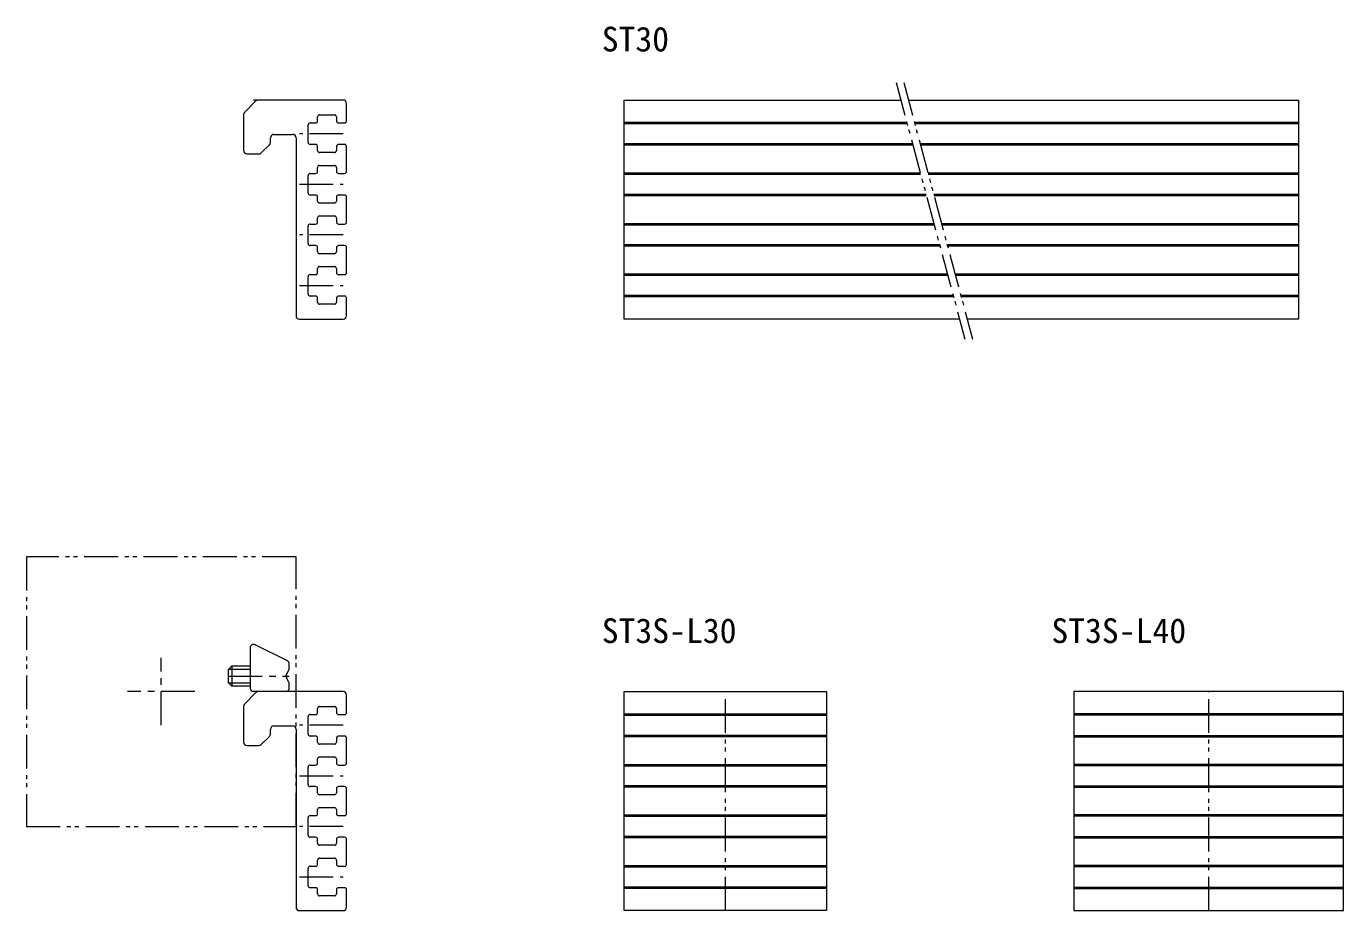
# Model space of a CAD drawing. Units: millimetres on the paper. Extents: x -641 to 1468, y -434 to 1009.
# Drawn here: x 565.5 to 760.9, y 447 to 578.2 of the extents above; entities that cross this region are included whole.
import ezdxf
from ezdxf.enums import TextEntityAlignment as Align

# ---------------------------------------------------------------- set-up
doc = ezdxf.new("R2010")
doc.units = ezdxf.units.MM
doc.linetypes.add('CHAIN1', pattern=[8, 5, -1, 1, -1])
doc.linetypes.add('DOUBLE_CHAIN1', pattern=[8.8, 5, -1, 0.6, -0.6, 0.6, -1])
doc.layers.add('0-0', color=7, linetype='Continuous', lineweight=18)
doc.layers.add('0-1', color=4, linetype='Continuous', lineweight=18)
doc.styles.add('ＭＳ ゴシック', font='')
doc.styles.get('ＭＳ ゴシック').set_extended_font_data('MS Gothic')

msp = doc.modelspace()

# ---------------------------------------------------------------- linework, layer by layer
at = {"layer": '0-0'}
for p, q in [((599.554, 567.117), (597.846, 565.41)), ((612.5, 567.264), (599.2, 567.264)), ((613, 564.164), (613, 566.764)), ((654.196, 534.764), (654.196, 567.264)), ((654.196, 567.264), (695.2, 567.264)), ((696.33, 567.264), (754.196, 567.264)), ((597.7, 565.057), (597.7, 559.764)), ((608.7, 564.164), (608.7, 564.764)), ((609, 565.064), (611.2, 565.064)), ((611.5, 564.764), (611.5, 564.164)), ((607.3, 560.964), (607.3, 563.564)), ((607.6, 563.864), (608.4, 563.864)), ((611.8, 563.864), (612.7, 563.864)), ((601.7, 560.971), (601.7, 561.664)), ((602.2, 562.164), (605, 562.164)), ((605.5, 561.664), (605.5, 535.264)), ((598.2, 559.264), (599.993, 559.264)), ((600.346, 559.41), (601.554, 560.617)), ((608.4, 560.664), (607.6, 560.664)), ((608.7, 559.764), (608.7, 560.364)), ((611.2, 559.464), (609, 559.464)), ((611.5, 560.364), (611.5, 559.764)), ((612.7, 560.664), (611.8, 560.664)), ((613, 556.664), (613, 560.364)), ((608.7, 556.664), (608.7, 557.264)), ((609, 557.564), (611.2, 557.564)), ((611.5, 557.264), (611.5, 556.664)), ((607.3, 553.464), (607.3, 556.064)), ((607.6, 556.364), (608.4, 556.364)), ((611.8, 556.364), (612.7, 556.364)), ((608.4, 553.164), (607.6, 553.164)), ((612.7, 553.164), (611.8, 553.164)), ((608.7, 552.264), (608.7, 552.864)), ((611.2, 551.964), (609, 551.964)), ((611.5, 552.864), (611.5, 552.264)), ((613, 549.164), (613, 552.864)), ((608.7, 549.164), (608.7, 549.764)), ((609, 550.064), (611.2, 550.064)), ((611.5, 549.764), (611.5, 549.164)), ((607.3, 545.964), (607.3, 548.564)), ((607.6, 548.864), (608.4, 548.864)), ((611.8, 548.864), (612.7, 548.864)), ((608.4, 545.664), (607.6, 545.664)), ((608.7, 544.764), (608.7, 545.364)), ((611.5, 545.364), (611.5, 544.764)), ((612.7, 545.664), (611.8, 545.664)), ((613, 541.664), (613, 545.364)), ((611.2, 544.464), (609, 544.464)), ((607.6, 541.364), (608.4, 541.364)), ((608.7, 541.664), (608.7, 542.264)), ((609, 542.564), (611.2, 542.564)), ((611.5, 542.264), (611.5, 541.664)), ((611.8, 541.364), (612.7, 541.364)), ((607.3, 538.464), (607.3, 541.064)), ((608.4, 538.164), (607.6, 538.164)), ((608.7, 537.264), (608.7, 537.864)), ((611.5, 537.864), (611.5, 537.264)), ((612.7, 538.164), (611.8, 538.164)), ((613, 535.264), (613, 537.864)), ((611.2, 536.964), (609, 536.964)), ((606, 534.764), (612.5, 534.764)), ((703.909, 534.764), (654.196, 534.764)), ((598.7, 485.991), (598.7, 480)), ((604.224, 484.038), (599.424, 486.438)), ((604.067, 482.05), (604.433, 482.684)), ((604.5, 482.934), (604.5, 483.591)), ((604.433, 480.916), (604.067, 481.55)), ((604.5, 480), (604.5, 480.666)), ((599.554, 479.354), (597.846, 477.646)), ((612.5, 479.5), (599.2, 479.5)), ((613, 476.4), (613, 479)), ((597.7, 477.293), (597.7, 472)), ((608.7, 476.4), (608.7, 477)), ((609, 477.3), (611.2, 477.3)), ((611.5, 477), (611.5, 476.4)), ((607.3, 473.2), (607.3, 475.8)), ((607.6, 476.1), (608.4, 476.1)), ((611.8, 476.1), (612.7, 476.1)), ((600.346, 471.646), (601.554, 472.854)), ((601.7, 473.207), (601.7, 473.9)), ((602.2, 474.4), (605, 474.4)), ((605.5, 473.9), (605.5, 447.5)), ((608.4, 472.9), (607.6, 472.9)), ((612.7, 472.9), (611.8, 472.9)), ((598.2, 471.5), (599.993, 471.5)), ((608.7, 472), (608.7, 472.6)), ((611.2, 471.7), (609, 471.7)), ((611.5, 472.6), (611.5, 472)), ((613, 468.9), (613, 472.6)), ((608.7, 468.9), (608.7, 469.5)), ((609, 469.8), (611.2, 469.8)), ((611.5, 469.5), (611.5, 468.9)), ((607.3, 465.7), (607.3, 468.3)), ((607.6, 468.6), (608.4, 468.6)), ((611.8, 468.6), (612.7, 468.6)), ((608.4, 465.4), (607.6, 465.4)), ((608.7, 464.5), (608.7, 465.1)), ((611.5, 465.1), (611.5, 464.5)), ((612.7, 465.4), (611.8, 465.4)), ((613, 461.4), (613, 465.1)), ((611.2, 464.2), (609, 464.2)), ((608.7, 461.4), (608.7, 462)), ((609, 462.3), (611.2, 462.3)), ((611.5, 462), (611.5, 461.4)), ((607.3, 458.2), (607.3, 460.8)), ((607.6, 461.1), (608.4, 461.1)), ((611.8, 461.1), (612.7, 461.1)), ((608.4, 457.9), (607.6, 457.9)), ((608.7, 457), (608.7, 457.6)), ((611.5, 457.6), (611.5, 457)), ((612.7, 457.9), (611.8, 457.9)), ((613, 453.9), (613, 457.6)), ((611.2, 456.7), (609, 456.7)), ((607.6, 453.6), (608.4, 453.6)), ((608.7, 453.9), (608.7, 454.5)), ((609, 454.8), (611.2, 454.8)), ((611.5, 454.5), (611.5, 453.9)), ((611.8, 453.6), (612.7, 453.6)), ((607.3, 450.7), (607.3, 453.3)), ((608.4, 450.4), (607.6, 450.4)), ((608.7, 449.5), (608.7, 450.1)), ((611.5, 450.1), (611.5, 449.5)), ((612.7, 450.4), (611.8, 450.4)), ((613, 447.5), (613, 450.1)), ((611.2, 449.2), (609, 449.2)), ((606, 447), (612.5, 447))]:
    msp.add_line(p, q, dxfattribs=at)
at = {"layer": '0-0', "lineweight": 40}
for p, q in [((654.196, 563.864), (696.111, 563.864)), ((697.241, 563.864), (754.196, 563.864)), ((696.969, 560.664), (654.196, 560.664)), ((754.196, 560.664), (698.098, 560.664)), ((654.196, 556.364), (698.121, 556.364)), ((699.251, 556.364), (754.196, 556.364)), ((698.978, 553.164), (654.196, 553.164)), ((754.196, 553.164), (700.108, 553.164)), ((654.196, 548.864), (700.131, 548.864)), ((701.26, 548.864), (754.196, 548.864)), ((700.988, 545.664), (654.196, 545.664)), ((754.196, 545.664), (702.118, 545.664)), ((654.196, 541.364), (702.14, 541.364)), ((703.27, 541.364), (754.196, 541.364)), ((702.998, 538.164), (654.196, 538.164)), ((754.196, 538.164), (704.127, 538.164)), ((654.196, 476.1), (684.196, 476.1)), ((760.89, 476.1), (720.89, 476.1)), ((684.196, 472.9), (654.196, 472.9)), ((720.89, 472.9), (760.89, 472.9)), ((654.196, 468.6), (684.196, 468.6)), ((760.89, 468.6), (720.89, 468.6)), ((684.196, 465.4), (654.196, 465.4)), ((720.89, 465.4), (760.89, 465.4)), ((654.196, 461.1), (684.196, 461.1)), ((760.89, 461.1), (720.89, 461.1)), ((684.196, 457.9), (654.196, 457.9)), ((720.89, 457.9), (760.89, 457.9)), ((654.196, 453.6), (684.196, 453.6)), ((760.89, 453.6), (720.89, 453.6)), ((684.196, 450.4), (654.196, 450.4)), ((720.89, 450.4), (760.89, 450.4))]:
    msp.add_line(p, q, dxfattribs=at)
at = {"layer": '0-0'}
for points in [[(754.196, 567.264), (754.196, 534.764), (705.038, 534.764)], [(598.7, 480.3), (596, 480.3), (595.5, 480.8), (595.5, 482.8), (596, 483.3), (598.7, 483.3)]]:
    msp.add_lwpolyline(points, dxfattribs=at)
for points in [[(654.196, 479.5), (684.196, 479.5), (684.196, 447), (654.196, 447)], [(720.89, 479.5), (720.89, 447), (760.89, 447), (760.89, 479.5)]]:
    msp.add_lwpolyline(points, close=True, dxfattribs=at)
for centre, radius, start, end in [((599.907, 566.764), 0.5, 90, 135), ((612.5, 566.764), 0.5, 0, 90), ((598.2, 565.057), 0.5, 135, 180), ((609, 564.764), 0.3, 90, 180), ((611.2, 564.764), 0.3, 0, 90), ((607.6, 563.564), 0.3, 90, 180), ((608.4, 564.164), 0.3, 270, 0), ((611.8, 564.164), 0.3, 180, 270), ((612.7, 564.164), 0.3, 270, 0), ((601.2, 560.971), 0.5, 315, 0), ((602.2, 561.664), 0.5, 90, 180), ((605, 561.664), 0.5, 0, 90), ((607.6, 560.964), 0.3, 180, 270), ((598.2, 559.764), 0.5, 180, 270), ((599.993, 559.764), 0.5, 270, 315), ((608.4, 560.364), 0.3, 0, 90), ((609, 559.764), 0.3, 180, 270), ((611.2, 559.764), 0.3, 270, 0), ((611.8, 560.364), 0.3, 90, 180), ((612.7, 560.364), 0.3, 0, 90), ((609, 557.264), 0.3, 90, 180), ((611.2, 557.264), 0.3, 0, 90), ((607.6, 556.064), 0.3, 90, 180), ((608.4, 556.664), 0.3, 270, 0), ((611.8, 556.664), 0.3, 180, 270), ((612.7, 556.664), 0.3, 270, 0), ((607.6, 553.464), 0.3, 180, 270), ((608.4, 552.864), 0.3, 0, 90), ((611.8, 552.864), 0.3, 90, 180), ((612.7, 552.864), 0.3, 0, 90), ((609, 552.264), 0.3, 180, 270), ((611.2, 552.264), 0.3, 270, 0), ((608.4, 549.164), 0.3, 270, 0), ((609, 549.764), 0.3, 90, 180), ((611.2, 549.764), 0.3, 0, 90), ((611.8, 549.164), 0.3, 180, 270), ((612.7, 549.164), 0.3, 270, 0), ((607.6, 548.564), 0.3, 90, 180), ((607.6, 545.964), 0.3, 180, 270), ((608.4, 545.364), 0.3, 0, 90), ((611.8, 545.364), 0.3, 90, 180), ((612.7, 545.364), 0.3, 0, 90), ((609, 544.764), 0.3, 180, 270), ((611.2, 544.764), 0.3, 270, 0), ((607.6, 541.064), 0.3, 90, 180), ((608.4, 541.664), 0.3, 270, 0), ((609, 542.264), 0.3, 90, 180), ((611.2, 542.264), 0.3, 0, 90), ((611.8, 541.664), 0.3, 180, 270), ((612.7, 541.664), 0.3, 270, 0), ((607.6, 538.464), 0.3, 180, 270), ((608.4, 537.864), 0.3, 0, 90), ((611.8, 537.864), 0.3, 90, 180), ((612.7, 537.864), 0.3, 0, 90), ((609, 537.264), 0.3, 180, 270), ((611.2, 537.264), 0.3, 270, 0), ((606, 535.264), 0.5, 180, 270), ((612.5, 535.264), 0.5, 270, 0), ((599.2, 485.991), 0.5, 63.43495, 180), ((604, 483.591), 0.5, 0, 63.43495), ((604, 482.934), 0.5, 330.00262, 0), ((604.5, 481.8), 0.5, 150.00262, 210.00068), ((604, 480.666), 0.5, 0, 30.00068), ((599.2, 480), 0.5, 180, 270), ((599.907, 479), 0.5, 90, 135), ((604, 480), 0.5, 270, 0), ((612.5, 479), 0.5, 0, 90), ((598.2, 477.293), 0.5, 135, 180), ((609, 477), 0.3, 90, 180), ((611.2, 477), 0.3, 0, 90), ((607.6, 475.8), 0.3, 90, 180), ((608.4, 476.4), 0.3, 270, 0), ((611.8, 476.4), 0.3, 180, 270), ((612.7, 476.4), 0.3, 270, 0), ((601.2, 473.207), 0.5, 315, 0), ((602.2, 473.9), 0.5, 90, 180), ((605, 473.9), 0.5, 0, 90), ((607.6, 473.2), 0.3, 180, 270), ((608.4, 472.6), 0.3, 0, 90), ((611.8, 472.6), 0.3, 90, 180), ((612.7, 472.6), 0.3, 0, 90), ((598.2, 472), 0.5, 180, 270), ((599.993, 472), 0.5, 270, 315), ((609, 472), 0.3, 180, 270), ((611.2, 472), 0.3, 270, 0), ((609, 469.5), 0.3, 90, 180), ((611.2, 469.5), 0.3, 0, 90), ((607.6, 468.3), 0.3, 90, 180), ((608.4, 468.9), 0.3, 270, 0), ((611.8, 468.9), 0.3, 180, 270), ((612.7, 468.9), 0.3, 270, 0), ((607.6, 465.7), 0.3, 180, 270), ((608.4, 465.1), 0.3, 0, 90), ((611.8, 465.1), 0.3, 90, 180), ((612.7, 465.1), 0.3, 0, 90), ((609, 464.5), 0.3, 180, 270), ((611.2, 464.5), 0.3, 270, 0), ((608.4, 461.4), 0.3, 270, 0), ((609, 462), 0.3, 90, 180), ((611.2, 462), 0.3, 0, 90), ((611.8, 461.4), 0.3, 180, 270), ((612.7, 461.4), 0.3, 270, 0), ((607.6, 460.8), 0.3, 90, 180), ((607.6, 458.2), 0.3, 180, 270), ((608.4, 457.6), 0.3, 0, 90), ((611.8, 457.6), 0.3, 90, 180), ((612.7, 457.6), 0.3, 0, 90), ((609, 457), 0.3, 180, 270), ((611.2, 457), 0.3, 270, 0), ((607.6, 453.3), 0.3, 90, 180), ((608.4, 453.9), 0.3, 270, 0), ((609, 454.5), 0.3, 90, 180), ((611.2, 454.5), 0.3, 0, 90), ((611.8, 453.9), 0.3, 180, 270), ((612.7, 453.9), 0.3, 270, 0), ((607.6, 450.7), 0.3, 180, 270), ((608.4, 450.1), 0.3, 0, 90), ((609, 449.5), 0.3, 180, 270), ((611.2, 449.5), 0.3, 270, 0), ((611.8, 450.1), 0.3, 90, 180), ((612.7, 450.1), 0.3, 0, 90), ((606, 447.5), 0.5, 180, 270), ((612.5, 447.5), 0.5, 270, 0)]:
    msp.add_arc(centre, radius, start, end, dxfattribs=at)
at = {"layer": '0-1', "linetype": 'DOUBLE_CHAIN1'}
for p, q in [((694.506, 569.855), (704.707, 531.784)), ((695.636, 569.855), (705.837, 531.784)), ((565.5, 499.5), (565.5, 459.5)), ((605.5, 499.5), (565.5, 499.5)), ((605.5, 459.5), (605.5, 499.5)), ((669.196, 447), (669.196, 479.5)), ((740.89, 447), (740.89, 479.5)), ((565.5, 459.5), (605.5, 459.5))]:
    msp.add_line(p, q, dxfattribs=at)
at = {"layer": '0-1', "linetype": 'CHAIN1'}
for p, q in [((612.5, 562.264), (606.028, 562.264)), ((606.028, 554.764), (612.5, 554.764)), ((612.5, 547.264), (606.028, 547.264)), ((606.028, 539.764), (612.5, 539.764)), ((585.5, 474.5), (585.5, 484.5)), ((598.7, 482.8), (595.5, 482.8)), ((596, 483.3), (596, 480.3)), ((595.5, 481.8), (604.5, 481.8)), ((595.5, 480.8), (598.7, 480.8)), ((590.5, 479.5), (580.5, 479.5)), ((612.5, 474.5), (606.028, 474.5)), ((606.028, 467), (612.5, 467)), ((612.5, 459.5), (606.028, 459.5)), ((606.028, 452), (612.5, 452))]:
    msp.add_line(p, q, dxfattribs=at)

# ---------------------------------------------------------------- texts
at = {"layer": '0-0', "style": 'ＭＳ ゴシック'}
for s, p in [('ST30', (650.852, 573.366)), ('ST3S-', (650.852, 485.602)), ('L30', (663.352, 485.602)), ('ST3S-', (717.546, 485.602)), ('L40', (730.046, 485.602))]:
    msp.add_text(s, height=3.666, dxfattribs=at).set_placement(p, align=Align.BOTTOM_LEFT)

doc.saveas('drawing.dxf')
